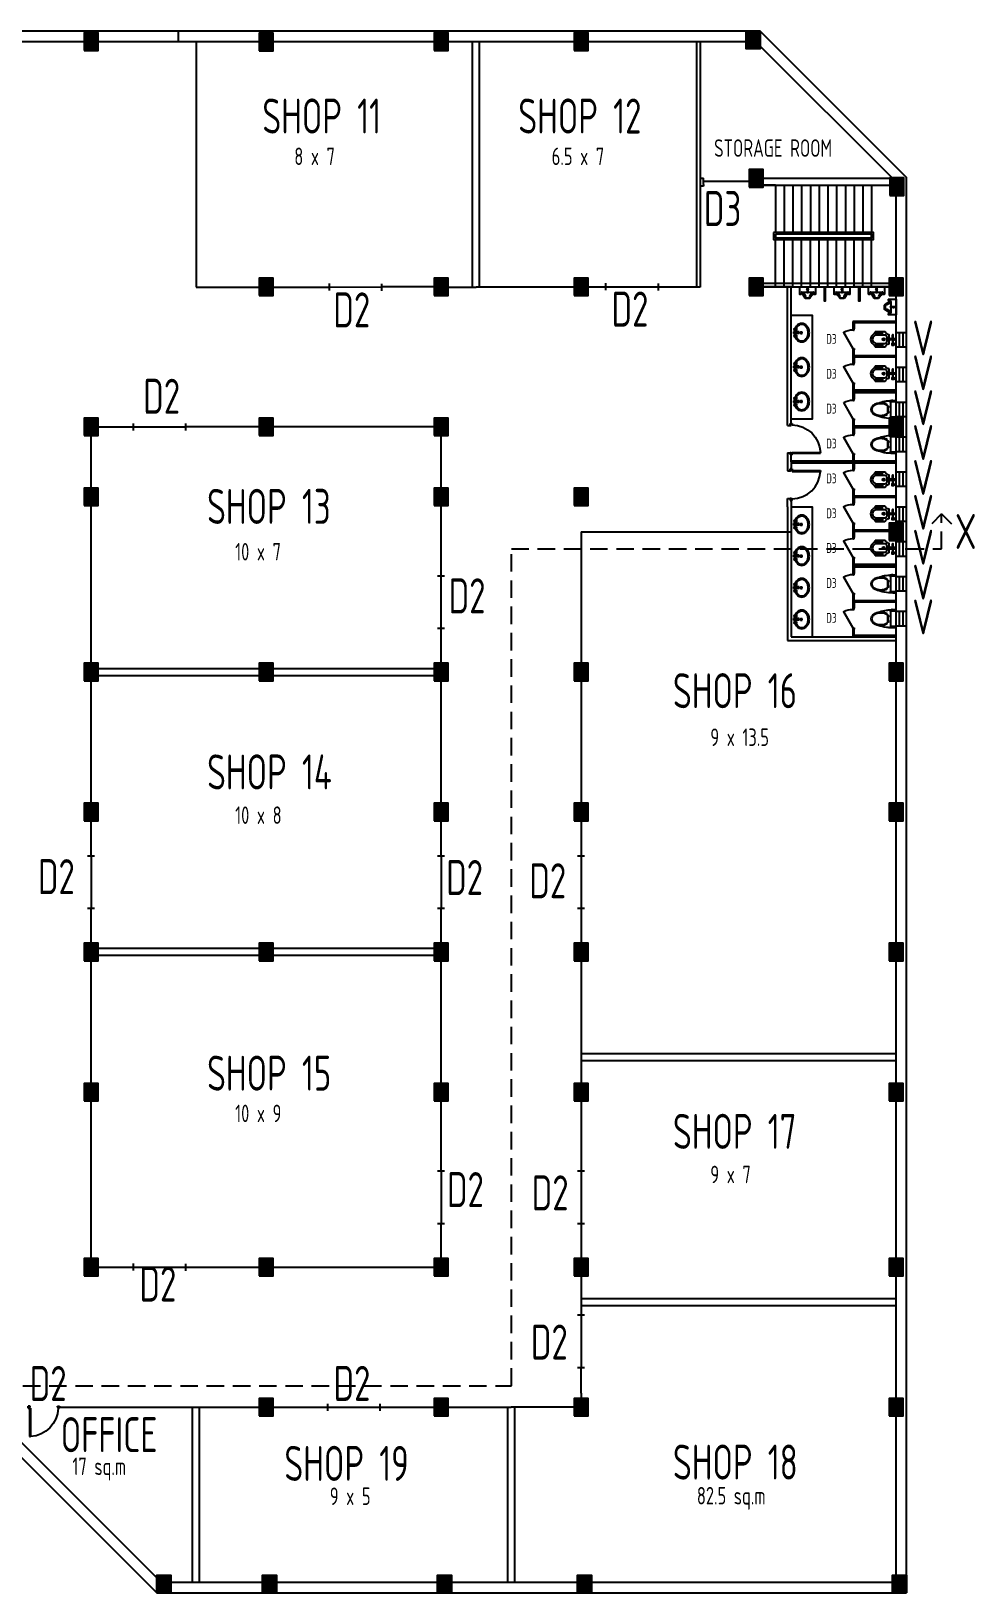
# Model space of a CAD drawing. Header units: millimetres. Extents: x 0 to 371, y 0 to 131.
# Drawn here: x 52.52 to 79.47, y 28.52 to 73.12 of the extents above; entities that cross this region are included whole.
import ezdxf

# ---------------------------------------------------------------- set-up
doc = ezdxf.new("R2010")
doc.units = ezdxf.units.MM
doc.linetypes.add('DASHDOT2', pattern=[0.5, 0.25, -0.125, 0, -0.125])
doc.linetypes.add('DASHED2', pattern=[0.375, 0.25, -0.125])
for name, color, linetype in [('COL_FILL', 8, 'Continuous'), ('COLUMN', 7, 'Continuous'), ('DOORS', 2, 'Continuous'), ('SANITARY', 151, 'Continuous'), ('STAIR', 2, 'Continuous'), ('WALL', 7, 'Continuous'), ('WINDOW', 2, 'Continuous')]:
    doc.layers.add(name, color=color, linetype=linetype)
doc.styles.add('YQ_DIM', font='SUPEROS.SHX', dxfattribs={"width": 0.8, "bigfont": 'HZDX.SHX'})
doc.styles.add('YQ_TEXT', font='SUPEROS.SHX', dxfattribs={"width": 0.8, "bigfont": 'HZDX.SHX'})

# ---------------------------------------------------------------- blocks, each defined once
blk = doc.blocks.new('yq_matong_01')
for p, q in [((0, 201), (0, -201)), ((20, 221), (139, 221)), ((216, 91), (238, 91)), ((216, 61), (238, 61)), ((223, 61), (223, -61)), ((238, 104), (238, -104)), ((252, 138), (252, 114)), ((20, -221), (139, -221)), ((97, -221), (97, -226)), ((97, -226), (132, -226)), ((132, -221), (132, -226)), ((216, -61), (238, -61)), ((216, -91), (238, -91)), ((252, -114), (252, -138))]:
    blk.add_line(p, q)
for centre, radius, start, end in [((55, 202), 54.8, 117.322, 181.8992), ((20, 201), 20, 90, 180), ((64, -1165), 1417, 71.4068, 91.3856), ((139, 201), 20, 2.3063, 90), ((217, 161), 83.2, 95.4963, 139.9324), ((-4840, 0), 5003, 357.6937, 2.3063), ((216, 76), 15, 90, 270), ((357, -47), 193, 123.2779, 128.1384), ((407, -123), 283, 105.2088, 123.2779), ((407, -123), 303, 105.2088, 120.5699), ((439, -242), 427, 74.7912, 105.2088), ((439, -242), 407, 74.7912, 105.2088), ((471, -123), 283, 56.7221, 74.7912), ((471, -123), 303, 56.7221, 74.7912), ((521, -47), 193, 32.2565, 56.7221), ((521, -47), 213, 32.2565, 56.7221), ((596, 0), 104, 360, 32.2565), ((596, 0), 124, 360, 32.2565), ((51, -204), 51.4, 175.687, 245.0918), ((20, -201), 20, 180, 270), ((64, 1165), 1417, 268.6144, 271.2036), ((157, -247), 63.1, 159.6834, 188.4939), ((114, -226), 37, 237.5287, 304.2772), ((72, -247), 63.1, 352.0944, 20.3166), ((64, 1165), 1417, 272.8967, 288.5932), ((139, -201), 20, 270, 357.6937), ((217, -161), 83.2, 220.0676, 264.5037), ((216, -76), 15, 90, 270), ((357, 47), 193, 231.8616, 236.7221), ((407, 123), 283, 236.7221, 254.7912), ((407, 123), 303, 239.4301, 254.7912), ((439, 242), 427, 254.7912, 285.2088), ((439, 242), 407, 254.7912, 285.2088), ((471, 123), 283, 285.2088, 303.2779), ((471, 123), 303, 285.2088, 303.2779), ((521, 47), 193, 303.2779, 327.7435), ((521, 47), 213, 303.2779, 327.7435), ((596, 0), 104, 327.7435, 360), ((596, 0), 124, 327.7435, 360)]:
    blk.add_arc(centre, radius, start, end)
blk = doc.blocks.new('yq_ctool_01')
blk.add_lwpolyline([(516, 177, 0.087396), (30, 251, 0.289473), (0, 201), (0, -201, 0.312446), (30, -251, 0.011298), (94, -251, 0.022445), (94, -257, 0.29977), (135, -256, 0.02582), (135, -250, 0.068596), (516, -177, 0.021224), (551, -169, 0.079005), (638, -130, 0.107159), (701, -66, 0.141682), (720, 0, 0.141682), (701, 66, 0.107159), (638, 130, 0.079005), (551, 169, 0.021224)], format="xyb", close=True)
blk.add_blockref('yq_matong_01', (0, 0))
blk = doc.blocks.new('yq_wcdoor_01')
for p, q in [((-0.435, 0.03), (-0.5, 0.03)), ((-0.45, 0), (-0.435, 0)), ((-0.45, -0.03), (-0.45, 0)), ((-0.435, 0), (-0.435, 0.03)), ((0.435, 0), (0.435, 0.03)), ((0.435, 0.03), (0.5, 0.03)), ((0.435, 0), (0.45, 0)), ((0.45, -0.03), (0.45, 0)), ((-0.45, -0.03), (-0.5, -0.03)), ((-0.435, -0.004), (-0.45, -0.03)), ((0.329, -0.48), (-0.45, -0.03)), ((-0.435, -0.004), (0.344, -0.454)), ((0.329, -0.48), (0.344, -0.454)), ((0.5, -0.03), (0.45, -0.03))]:
    blk.add_line(p, q)
blk.add_lwpolyline([(0.344, -0.454, 0.121959), (0.45, -0.03)], format="xyb")
blk = doc.blocks.new('DR_D01')
for p, q in [((-0.45, 0.93), (-0.42, 0.93)), ((-0.45, 0.03), (-0.45, 0.93)), ((-0.42, 0.03), (-0.42, 0.93)), ((-0.5, 0.03), (-0.42, 0.03)), ((-0.5, 0.03), (-0.5, -0.03)), ((-0.45, 0.03), (-0.45, 0)), ((-0.45, 0), (-0.435, 0)), ((-0.435, 0), (-0.435, -0.03)), ((0.435, 0), (0.435, -0.03)), ((0.45, 0), (0.435, 0)), ((0.45, 0.03), (0.45, 0)), ((0.5, 0.03), (0.45, 0.03)), ((0.5, -0.03), (0.5, 0.03)), ((-0.435, -0.03), (-0.5, -0.03)), ((0.435, -0.03), (0.5, -0.03))]:
    blk.add_line(p, q)
blk.add_arc((-0.46, 0.021), 0.91, 0.5915, 87.4664)
blk = doc.blocks.new('yq_urinal_01')
blk.add_lwpolyline([(325, -67), (247, -119), (202, -154, 0.464791), (204, -185), (210, -185, -0.414214), (220, -195), (220, -215, -0.414214), (210, -225), (0, -225), (0, 225), (210, 225, -0.414214), (220, 215), (220, 195, -0.414214), (210, 185), (204, 185, 0.464791), (202, 154), (247, 119), (325, 67, -0.253068), (330, 59), (330, 0), (330, -59)], format="xyb", close=True)
for points in [[(0, 10), (59, 10)], [(45, 0), (103, 0)], [(74, -22), (74, 22)], [(89, 10), (110, 10)], [(110, -10), (110, 10)], [(110, 4), (117, 4)], [(117, 10), (121, 10)], [(117, 4), (117, 10)], [(121, -10), (121, 10)], [(150, -165), (150, 165)], [(170, 185), (204, 185)], [(0, -10), (59, -10)], [(89, -10), (110, -10)], [(110, -4), (117, -4)], [(117, -4), (117, -10)], [(117, -10), (121, -10)], [(170, -185), (204, -185)]]:
    blk.add_lwpolyline(points)
for points in [[(170, 185, 0.414214), (150, 165, 0.414214)], [(150, -126), (263, -62), (302, -55, 0.357383), (310, -45), (310, 0), (310, 45, 0.357383), (302, 55), (263, 62), (150, 126)], [(150, -25, 0.623567), (150, 25, 0.623567)], [(150, -13, 0.433978), (150, 13, 0.433978)], [(150, -165, 0.414214), (170, -185, 0.414214)]]:
    blk.add_lwpolyline(points, format="xyb")
for radius in [18.3, 7.07]:
    blk.add_circle((74, 0), radius)
blk = doc.blocks.new('yq_sink_01')
for p, q in [((183, 24), (20, 24)), ((20, 24), (20, -24)), ((183, 24), (183, -24)), ((183, -24), (20, -24))]:
    blk.add_line(p, q)
at = {"linetype": 'DASHDOT2'}
for p, q in [((131, 97), (26, 97)), ((69, 24), (69, 158)), ((236, 48), (236, -48)), ((278, 0), (26, 0)), ((131, -97), (26, -97)), ((69, -24), (69, -158))]:
    blk.add_line(p, q, dxfattribs=at)
for centre, radius in [((69, 95), 33.5), ((69, 95), 23.9), ((236, 1), 23.9), ((69, -95), 33.5), ((69, -95), 23.9)]:
    blk.add_circle(centre, radius)
for centre, radius, start, end in [((366, 1), 326, 167.8612, 192.4926), ((312, 19), 269, 140.9541, 156.021), ((366, 1), 296, 168.0916, 192.4003), ((312, 19), 239, 140.9541, 155.6677), ((277, 47), 224, 117.0522, 140.9541), ((277, 47), 195, 117.0522, 140.9541), ((255, 91), 176, 62.9478, 117.0522), ((255, 91), 146, 62.9478, 117.0522), ((233, 47), 195, 39.0459, 62.9478), ((233, 47), 224, 39.0459, 62.9478), ((199, 19), 239, 18.571, 39.0459), ((199, 19), 269, 18.571, 39.0459), ((145, 1), 296, 0, 18.571), ((145, 1), 296, 341.429, 360), ((145, 1), 326, 360, 18.571), ((145, 1), 326, 341.429, 360), ((312, -17), 269, 204.5507, 219.0459), ((312, -17), 239, 204.736, 219.0459), ((277, -45), 224, 219.0459, 242.9478), ((277, -45), 195, 219.0459, 242.9478), ((255, -88), 176, 242.9478, 297.0522), ((255, -88), 146, 242.9478, 297.0522), ((233, -45), 195, 297.0522, 320.9541), ((233, -45), 224, 297.0522, 320.9541), ((199, -17), 239, 320.9541, 341.429), ((199, -17), 269, 320.9541, 341.429)]:
    blk.add_arc(centre, radius, start, end)
blk = doc.blocks.new('squat-02')
at = {"linetype": 'Continuous'}
for p, q in [((45, 16), (41, 13)), ((41, 13), (41, -11)), ((48, 16), (45, 16)), ((48, -15), (48, 16)), ((74, 11), (48, 11)), ((185, 11), (111, 11)), ((45, -15), (41, -11)), ((48, -15), (45, -15)), ((74, -10), (48, -10)), ((86, -24), (81, -115)), ((100, -24), (105, -115)), ((185, -10), (111, -10))]:
    blk.add_line(p, q, dxfattribs=at)
for p, q in [((48, 11), (43, 11)), ((65, 119), (65, 165)), ((119, 119), (119, 165)), ((352, -44), (352, 45)), ((48, -10), (43, -10)), ((394, -1), (310, -1))]:
    blk.add_line(p, q)
for points in [[(60, 135), (60, 149), (0, 149), (0, 135)], [(100, 25), (100, 119), (84, 119), (84, 25)], [(202, -39), (202, 40), (185, 40), (185, -39)]]:
    blk.add_lwpolyline(points, close=True, dxfattribs=at)
for points in [[(124, 124), (124, 160, 0.414214), (119, 165), (65, 165, 0.414214), (60, 160), (60, 124, 0.414214), (65, 119), (119, 119, 0.414214)], [(595, -212, -0.060317), (658, -138, 0.237937), (728, 1, 0.237937), (657, 140, -0.060317), (595, 214, 0.252396), (591, 216), (321, 216, 0.25049), (317, 214, -0.174085), (206, 131, 0.330997), (202, 126), (202, -125, 0.330997), (206, -130, -0.174085), (317, -212, 0.309789), (322, -214), (591, -214)], [(552, 119), (323, 119, 0.414239), (258, 54), (258, -52, 0.414256), (323, -117), (558, -117, 0.999885)]]:
    blk.add_lwpolyline(points, format="xyb", close=True, dxfattribs=at)
for points in [[(106, 18), (106, 25), (80, 25), (80, 18)], [(106, -16), (106, -24), (80, -24), (80, -17)]]:
    blk.add_lwpolyline(points, dxfattribs=at)
for points in [[(398, 203), (398, 132, -0.414214), (393, 127), (393, 127, -0.414214), (388, 132), (388, 203, -0.414214), (393, 208), (393, 208, -0.414214)], [(388, 203, -0.414214), (393, 208), (393, 208, -0.414214), (398, 203), (398, 132, -0.414214), (393, 127), (393, 127, -0.414214), (388, 132)], [(418, 203), (418, 132, -0.414214), (413, 127), (413, 127, -0.414214), (408, 132), (408, 203, -0.414214), (413, 208), (413, 208, -0.414214)], [(438, 203), (438, 132, -0.414214), (433, 127), (433, 127, -0.414214), (428, 132), (428, 203, -0.414214), (433, 208), (433, 208, -0.414214)], [(458, 203), (458, 132, -0.414214), (453, 127), (453, 127, -0.414214), (448, 132), (448, 203, -0.414214), (453, 208), (453, 208, -0.414214)], [(478, 203), (478, 132, -0.414214), (473, 127), (473, 127, -0.414214), (468, 132), (468, 203, -0.414214), (473, 208), (473, 208, -0.414214)], [(498, 203), (498, 132, -0.414214), (493, 127), (493, 127, -0.414214), (488, 132), (488, 203, -0.414214), (493, 208), (493, 208, -0.414214)], [(518, 203), (518, 132, -0.414214), (513, 127), (513, 127, -0.414214), (508, 132), (508, 203, -0.414214), (513, 208), (513, 208, -0.414214)], [(538, 203), (538, 132, -0.414214), (533, 127), (533, 127, -0.414214), (528, 132), (528, 203, -0.414214), (533, 208), (533, 208, -0.414214)], [(558, 203), (558, 132, -0.414214), (553, 127), (553, 127, -0.414214), (548, 132), (548, 203, -0.414214), (553, 208), (553, 208, -0.414214)], [(578, 203), (578, 132, -0.414214), (573, 127), (573, 127, -0.414214), (568, 132), (568, 203, -0.414214), (573, 208), (573, 208, -0.414214)], [(398, -201), (398, -130, 0.414214), (393, -125), (393, -125, 0.414214), (388, -130), (388, -201, 0.414214), (393, -206), (393, -206, 0.414214)], [(418, -201), (418, -130, 0.414214), (413, -125), (413, -125, 0.414214), (408, -130), (408, -201, 0.414214), (413, -206), (413, -206, 0.414214)], [(438, -201), (438, -130, 0.414214), (433, -125), (433, -125, 0.414214), (428, -130), (428, -201, 0.414214), (433, -206), (433, -206, 0.414214)], [(458, -201), (458, -130, 0.414214), (453, -125), (453, -125, 0.414214), (448, -130), (448, -201, 0.414214), (453, -206), (453, -206, 0.414214)], [(478, -201), (478, -130, 0.414214), (473, -125), (473, -125, 0.414214), (468, -130), (468, -201, 0.414214), (473, -206), (473, -206, 0.414214)], [(498, -201), (498, -130, 0.414214), (493, -125), (493, -125, 0.414214), (488, -130), (488, -201, 0.414214), (493, -206), (493, -206, 0.414214)], [(518, -201), (518, -130, 0.414214), (513, -125), (513, -125, 0.414214), (508, -130), (508, -201, 0.414214), (513, -206), (513, -206, 0.414214)], [(538, -201), (538, -130, 0.414214), (533, -125), (533, -125, 0.414214), (528, -130), (528, -201, 0.414214), (533, -206), (533, -206, 0.414214)], [(558, -201), (558, -130, 0.414214), (553, -125), (553, -125, 0.414214), (548, -130), (548, -201, 0.414214), (553, -206), (553, -206, 0.414214)], [(578, -201), (578, -130, 0.414214), (573, -125), (573, -125, 0.414214), (568, -130), (568, -201, 0.414214), (573, -206), (573, -206, 0.414214)]]:
    blk.add_lwpolyline(points, format="xyb", close=True)
blk.add_circle((93, 1), 21.5, dxfattribs=at)
blk.add_circle((352, -1), 33.1)
for centre, start, end in [((62, 1), 151.0478, 209.0178), ((62, 21), 200.6201, 209.0178), ((62, -20), 151.0478, 159.4455)]:
    blk.add_arc(centre, 21.1, start, end)
blk.add_arc((93, -114), 12.3, 183.5246, 356.541, dxfattribs=at)
blk = doc.blocks.new('yq_matong_06')
blk.add_lwpolyline([(202, 39), (185, 39), (185, 10), (111, 10, 0.101622), (106, 17), (106, 24), (100, 24), (100, 119), (119, 119, 0.414214), (124, 124), (124, 159, 0.414214), (119, 164), (65, 164, 0.414214), (60, 159), (60, 148), (0, 148), (0, 135), (60, 135), (60, 124, 0.414214), (65, 119), (84, 119), (84, 24), (80, 24), (80, 17, 0.110094), (74, 10), (48, 10), (48, 15), (45, 15), (41, 12), (41, -12), (45, -15), (48, -15), (48, -10), (74, -10, 0.110094), (80, -17), (80, -24), (86, -24), (81, -115, 0.940841), (105, -115), (100, -24), (106, -24), (106, -17, 0.101622), (111, -10), (185, -10), (185, -39), (202, -39), (202, -126, 0.330997), (206, -130, -0.174085), (317, -213, 0.309789), (322, -215), (591, -215, 0.252404), (595, -212, -0.060317), (658, -139, 0.237937), (728, 0, 0.237937), (657, 140, -0.060317), (595, 213, 0.252396), (591, 215), (321, 215, 0.25049), (317, 213, -0.174085), (206, 131, 0.330997), (202, 126)], format="xyb", close=True)
blk.add_blockref('squat-02', (0, -1))
blk = doc.blocks.new('yq_ctool_06')
blk.add_lwpolyline([(202, 39), (185, 39), (185, 10), (111, 10, 0.101622), (106, 17), (106, 24), (100, 24), (100, 119), (119, 119, 0.414214), (124, 124), (124, 159, 0.414214), (119, 164), (65, 164, 0.414214), (60, 159), (60, 148), (0, 148), (0, 135), (60, 135), (60, 124, 0.414214), (65, 119), (84, 119), (84, 24), (80, 24), (80, 17, 0.110094), (74, 10), (48, 10), (48, 15), (45, 15), (41, 12), (41, -12), (45, -15), (48, -15), (48, -10), (74, -10, 0.110094), (80, -17), (80, -24), (86, -24), (81, -115, 0.940841), (105, -115), (100, -24), (106, -24), (106, -17, 0.101622), (111, -10), (185, -10), (185, -39), (202, -39), (202, -126, 0.330997), (206, -130, -0.174085), (317, -213, 0.309789), (322, -215), (591, -215, 0.252404), (595, -212, -0.060317), (658, -139, 0.237937), (728, 0, 0.237937), (657, 140, -0.060317), (595, 213, 0.252396), (591, 215), (321, 215, 0.25049), (317, 213, -0.174085), (206, 131, 0.330997), (202, 126)], format="xyb", close=True)
blk.add_blockref('yq_matong_06', (0, 0))

msp = doc.modelspace()

# ---------------------------------------------------------------- hatches: boundary and pattern name
at = {"layer": 'COL_FILL'}
h = msp.add_hatch(color=256, dxfattribs=at)
h.dxf.hatch_style = 1
h.paths.add_polyline_path([(54.0273, 72.5702), (54.4273, 72.5702), (54.4273, 73.0702), (54.0273, 73.0702)])
h = msp.add_hatch(color=256, dxfattribs=at)
h.dxf.hatch_style = 1
h.paths.add_polyline_path([(59.0273, 72.5603), (59.4273, 72.5603), (59.4273, 73.0603), (59.0273, 73.0603)])
h = msp.add_hatch(color=256, dxfattribs=at)
h.dxf.hatch_style = 1
h.paths.add_polyline_path([(64.0273, 72.5702), (64.4273, 72.5702), (64.4273, 73.0702), (64.0273, 73.0702)])
h = msp.add_hatch(color=256, dxfattribs=at)
h.dxf.hatch_style = 1
h.paths.add_polyline_path([(68.0273, 72.5702), (68.4273, 72.5702), (68.4273, 73.0702), (68.0273, 73.0702)])
h = msp.add_hatch(color=256, dxfattribs=at)
h.dxf.hatch_style = 1
h.paths.add_polyline_path([(72.9415, 73.1202), (73.3415, 73.1202), (73.3415, 72.6202), (72.9415, 72.6202)])
h = msp.add_hatch(color=256, dxfattribs=at)
h.dxf.hatch_style = 1
h.paths.add_polyline_path([(73.0273, 68.6702), (73.4273, 68.6702), (73.4273, 69.1702), (73.0273, 69.1702)])
h = msp.add_hatch(color=256, dxfattribs=at)
h.dxf.hatch_style = 1
h.paths.add_polyline_path([(77.0456, 68.4289), (77.4456, 68.4289), (77.4456, 68.9289), (77.0456, 68.9289)])
h = msp.add_hatch(color=256, dxfattribs=at)
h.dxf.hatch_style = 1
h.paths.add_polyline_path([(59.0273, 65.5702), (59.4273, 65.5702), (59.4273, 66.0702), (59.0273, 66.0702)])
h = msp.add_hatch(color=256, dxfattribs=at)
h.dxf.hatch_style = 1
h.paths.add_polyline_path([(64.0273, 65.5702), (64.4273, 65.5702), (64.4273, 66.0702), (64.0273, 66.0702)])
h = msp.add_hatch(color=256, dxfattribs=at)
h.dxf.hatch_style = 1
h.paths.add_polyline_path([(68.0273, 65.5702), (68.4273, 65.5702), (68.4273, 66.0702), (68.0273, 66.0702)])
h = msp.add_hatch(color=256, dxfattribs=at)
h.dxf.hatch_style = 1
h.paths.add_polyline_path([(73.0273, 65.5702), (73.4273, 65.5702), (73.4273, 66.0702), (73.0273, 66.0702)])
h = msp.add_hatch(color=256, dxfattribs=at)
h.dxf.hatch_style = 1
h.paths.add_polyline_path([(77.0273, 65.5702), (77.4273, 65.5702), (77.4273, 66.0702), (77.0273, 66.0702)])
h = msp.add_hatch(color=256, dxfattribs=at)
h.dxf.hatch_style = 1
h.paths.add_polyline_path([(54.0273, 61.5702), (54.4273, 61.5702), (54.4273, 62.0702), (54.0273, 62.0702)])
h = msp.add_hatch(color=256, dxfattribs=at)
h.dxf.hatch_style = 1
h.paths.add_polyline_path([(59.0273, 61.5702), (59.4273, 61.5702), (59.4273, 62.0702), (59.0273, 62.0702)])
h = msp.add_hatch(color=256, dxfattribs=at)
h.dxf.hatch_style = 1
h.paths.add_polyline_path([(64.0273, 61.5702), (64.4273, 61.5702), (64.4273, 62.0702), (64.0273, 62.0702)])
h = msp.add_hatch(color=256, dxfattribs=at)
h.dxf.hatch_style = 1
h.paths.add_polyline_path([(77.0273, 61.5702), (77.4273, 61.5702), (77.4273, 62.0702), (77.0273, 62.0702)])
h = msp.add_hatch(color=256, dxfattribs=at)
h.dxf.hatch_style = 1
h.paths.add_polyline_path([(54.0273, 59.5702), (54.4273, 59.5702), (54.4273, 60.0702), (54.0273, 60.0702)])
h = msp.add_hatch(color=256, dxfattribs=at)
h.dxf.hatch_style = 1
h.paths.add_polyline_path([(64.0273, 59.5702), (64.4273, 59.5702), (64.4273, 60.0702), (64.0273, 60.0702)])
h = msp.add_hatch(color=256, dxfattribs=at)
h.dxf.hatch_style = 1
h.paths.add_polyline_path([(68.0273, 59.5702), (68.4273, 59.5702), (68.4273, 60.0702), (68.0273, 60.0702)])
h = msp.add_hatch(color=256, dxfattribs=at)
h.dxf.hatch_style = 1
h.paths.add_polyline_path([(77.0273, 58.5702), (77.4273, 58.5702), (77.4273, 59.0702), (77.0273, 59.0702)])
h = msp.add_hatch(color=256, dxfattribs=at)
h.dxf.hatch_style = 1
h.paths.add_polyline_path([(54.0273, 54.5702), (54.4273, 54.5702), (54.4273, 55.0702), (54.0273, 55.0702)])
h = msp.add_hatch(color=256, dxfattribs=at)
h.dxf.hatch_style = 1
h.paths.add_polyline_path([(59.0273, 54.5702), (59.4273, 54.5702), (59.4273, 55.0702), (59.0273, 55.0702)])
h = msp.add_hatch(color=256, dxfattribs=at)
h.dxf.hatch_style = 1
h.paths.add_polyline_path([(64.0273, 54.5702), (64.4273, 54.5702), (64.4273, 55.0702), (64.0273, 55.0702)])
h = msp.add_hatch(color=256, dxfattribs=at)
h.dxf.hatch_style = 1
h.paths.add_polyline_path([(68.0273, 54.5702), (68.4273, 54.5702), (68.4273, 55.0702), (68.0273, 55.0702)])
h = msp.add_hatch(color=256, dxfattribs=at)
h.dxf.hatch_style = 1
h.paths.add_polyline_path([(77.0273, 54.5702), (77.4273, 54.5702), (77.4273, 55.0702), (77.0273, 55.0702)])
h = msp.add_hatch(color=256, dxfattribs=at)
h.dxf.hatch_style = 1
h.paths.add_polyline_path([(54.0273, 50.5702), (54.4273, 50.5702), (54.4273, 51.0702), (54.0273, 51.0702)])
h = msp.add_hatch(color=256, dxfattribs=at)
h.dxf.hatch_style = 1
h.paths.add_polyline_path([(64.0273, 50.5702), (64.4273, 50.5702), (64.4273, 51.0702), (64.0273, 51.0702)])
h = msp.add_hatch(color=256, dxfattribs=at)
h.dxf.hatch_style = 1
h.paths.add_polyline_path([(68.0273, 50.5702), (68.4273, 50.5702), (68.4273, 51.0702), (68.0273, 51.0702)])
h = msp.add_hatch(color=256, dxfattribs=at)
h.dxf.hatch_style = 1
h.paths.add_polyline_path([(77.0273, 50.5702), (77.4273, 50.5702), (77.4273, 51.0702), (77.0273, 51.0702)])
h = msp.add_hatch(color=256, dxfattribs=at)
h.dxf.hatch_style = 1
h.paths.add_polyline_path([(54.0273, 46.5702), (54.4273, 46.5702), (54.4273, 47.0702), (54.0273, 47.0702)])
h = msp.add_hatch(color=256, dxfattribs=at)
h.dxf.hatch_style = 1
h.paths.add_polyline_path([(59.0273, 46.5702), (59.4273, 46.5702), (59.4273, 47.0702), (59.0273, 47.0702)])
h = msp.add_hatch(color=256, dxfattribs=at)
h.dxf.hatch_style = 1
h.paths.add_polyline_path([(64.0273, 46.5702), (64.4273, 46.5702), (64.4273, 47.0702), (64.0273, 47.0702)])
h = msp.add_hatch(color=256, dxfattribs=at)
h.dxf.hatch_style = 1
h.paths.add_polyline_path([(68.0273, 46.5702), (68.4273, 46.5702), (68.4273, 47.0702), (68.0273, 47.0702)])
h = msp.add_hatch(color=256, dxfattribs=at)
h.dxf.hatch_style = 1
h.paths.add_polyline_path([(77.0273, 46.5702), (77.4273, 46.5702), (77.4273, 47.0702), (77.0273, 47.0702)])
h = msp.add_hatch(color=256, dxfattribs=at)
h.dxf.hatch_style = 1
h.paths.add_polyline_path([(54.0273, 42.5702), (54.4273, 42.5702), (54.4273, 43.0702), (54.0273, 43.0702)])
h = msp.add_hatch(color=256, dxfattribs=at)
h.dxf.hatch_style = 1
h.paths.add_polyline_path([(64.0273, 42.5702), (64.4273, 42.5702), (64.4273, 43.0702), (64.0273, 43.0702)])
h = msp.add_hatch(color=256, dxfattribs=at)
h.dxf.hatch_style = 1
h.paths.add_polyline_path([(68.0273, 42.5702), (68.4273, 42.5702), (68.4273, 43.0702), (68.0273, 43.0702)])
h = msp.add_hatch(color=256, dxfattribs=at)
h.dxf.hatch_style = 1
h.paths.add_polyline_path([(77.0273, 42.5702), (77.4273, 42.5702), (77.4273, 43.0702), (77.0273, 43.0702)])
h = msp.add_hatch(color=256, dxfattribs=at)
h.dxf.hatch_style = 1
h.paths.add_polyline_path([(54.0273, 37.5702), (54.4273, 37.5702), (54.4273, 38.0702), (54.0273, 38.0702)])
h = msp.add_hatch(color=256, dxfattribs=at)
h.dxf.hatch_style = 1
h.paths.add_polyline_path([(59.0273, 37.5702), (59.4273, 37.5702), (59.4273, 38.0702), (59.0273, 38.0702)])
h = msp.add_hatch(color=256, dxfattribs=at)
h.dxf.hatch_style = 1
h.paths.add_polyline_path([(64.0273, 37.5702), (64.4273, 37.5702), (64.4273, 38.0702), (64.0273, 38.0702)])
h = msp.add_hatch(color=256, dxfattribs=at)
h.dxf.hatch_style = 1
h.paths.add_polyline_path([(68.0273, 37.5702), (68.4273, 37.5702), (68.4273, 38.0702), (68.0273, 38.0702)])
h = msp.add_hatch(color=256, dxfattribs=at)
h.dxf.hatch_style = 1
h.paths.add_polyline_path([(77.0273, 37.5702), (77.4273, 37.5702), (77.4273, 38.0702), (77.0273, 38.0702)])
h = msp.add_hatch(color=256, dxfattribs=at)
h.dxf.hatch_style = 1
h.paths.add_polyline_path([(59.0273, 33.5702), (59.4273, 33.5702), (59.4273, 34.0702), (59.0273, 34.0702)])
h = msp.add_hatch(color=256, dxfattribs=at)
h.dxf.hatch_style = 1
h.paths.add_polyline_path([(64.0273, 33.5702), (64.4273, 33.5702), (64.4273, 34.0702), (64.0273, 34.0702)])
h = msp.add_hatch(color=256, dxfattribs=at)
h.dxf.hatch_style = 1
h.paths.add_polyline_path([(68.0273, 33.5702), (68.4273, 33.5702), (68.4273, 34.0702), (68.0273, 34.0702)])
h = msp.add_hatch(color=256, dxfattribs=at)
h.dxf.hatch_style = 1
h.paths.add_polyline_path([(77.0273, 33.5702), (77.4273, 33.5702), (77.4273, 34.0702), (77.0273, 34.0702)])
h = msp.add_hatch(color=256, dxfattribs=at)
h.dxf.hatch_style = 1
h.paths.add_polyline_path([(56.5031, 28.5202), (56.1031, 28.5202), (56.1031, 29.0202), (56.5031, 29.0202)])
h = msp.add_hatch(color=256, dxfattribs=at)
h.dxf.hatch_style = 1
h.paths.add_polyline_path([(59.5273, 28.5202), (59.1273, 28.5202), (59.1273, 29.0202), (59.5273, 29.0202)])
h = msp.add_hatch(color=256, dxfattribs=at)
h.dxf.hatch_style = 1
h.paths.add_polyline_path([(64.5273, 28.5202), (64.1273, 28.5202), (64.1273, 29.0202), (64.5273, 29.0202)])
h = msp.add_hatch(color=256, dxfattribs=at)
h.dxf.hatch_style = 1
h.paths.add_polyline_path([(68.5273, 28.5202), (68.1273, 28.5202), (68.1273, 29.0202), (68.5273, 29.0202)])
h = msp.add_hatch(color=256, dxfattribs=at)
h.dxf.hatch_style = 1
h.paths.add_polyline_path([(77.5273, 28.5202), (77.1273, 28.5202), (77.1273, 29.0202), (77.5273, 29.0202)])

# ---------------------------------------------------------------- linework, layer by layer
for p, q in [((73.3415, 73.1202), (16.1031, 73.1202)), ((73.2273, 72.8202), (16.2273, 72.8202)), ((56.7273, 72.8103), (56.7273, 73.1202)), ((57.2273, 72.8103), (57.2273, 65.8103)), ((71.5273, 72.8103), (71.5273, 65.8103)), ((71.6273, 72.8103), (71.6273, 65.8103)), ((73.2273, 72.8103), (73.2273, 72.8202)), ((73.2273, 72.8103), (77.2273, 68.8202)), ((73.3415, 73.1202), (77.5273, 68.9447)), ((71.6273, 68.9202), (71.7273, 68.9202)), ((71.7273, 68.6942), (71.6273, 68.6942)), ((71.7273, 68.7462), (71.7273, 68.9202)), ((71.7273, 68.7462), (71.7273, 68.6942)), ((73.7773, 68.7202), (73.4273, 68.7202)), ((73.4273, 68.7202), (77.0456, 68.7202)), ((77.2273, 28.8202), (77.2273, 68.8202)), ((77.5273, 28.5202), (77.5273, 68.9447)), ((57.2273, 65.8103), (61.0273, 65.8103)), ((61.0273, 65.9103), (61.0273, 65.7103)), ((62.5273, 65.9093), (62.5273, 65.7093)), ((64.0273, 65.8202), (62.5273, 65.8202)), ((64.0273, 65.8103), (65.2273, 65.8103)), ((68.4273, 65.8103), (65.2273, 65.8103)), ((68.4273, 65.8202), (68.9273, 65.8202)), ((68.9273, 65.9202), (68.9273, 65.7202)), ((70.4273, 65.9191), (70.4273, 65.7191)), ((70.4273, 65.8202), (70.4273, 65.8103)), ((71.6273, 65.8103), (70.4273, 65.8103)), ((73.4273, 65.9202), (77.2273, 65.9202)), ((73.4273, 65.8202), (77.2273, 65.8202)), ((74.2273, 65.8202), (73.4273, 65.8202)), ((74.1273, 61.8617), (74.1273, 65.8202)), ((74.2273, 61.8617), (74.2273, 65.8202)), ((74.2273, 61.8617), (74.2273, 65.8202)), ((77.5273, 64.5104), (77.2273, 64.5104)), ((77.5273, 64.0979), (77.2273, 64.0979)), ((77.5273, 63.5144), (77.2273, 63.5144)), ((74.2273, 63.3202), (74.2273, 63.3202)), ((74.2273, 63.3202), (74.2273, 63.3202)), ((74.2273, 63.3202), (74.2273, 63.3202)), ((74.2273, 63.3202), (74.2273, 63.3202)), ((77.5273, 63.1019), (77.2273, 63.1019)), ((77.5273, 62.5184), (77.2273, 62.5184)), ((77.5273, 62.1059), (77.2273, 62.1059)), ((54.4273, 61.8202), (54.2273, 61.8202)), ((54.2273, 49.5702), (54.2273, 61.8202)), ((54.4273, 61.8202), (55.4273, 61.8202)), ((55.4273, 61.9202), (55.4273, 61.7202)), ((56.9273, 61.9191), (56.9273, 61.7191)), ((64.2273, 61.8202), (56.9273, 61.8202)), ((64.2273, 57.5702), (64.2273, 61.8202)), ((74.1273, 61.8617), (74.2273, 61.8617)), ((77.5273, 61.5224), (77.2273, 61.5224)), ((77.5273, 61.1099), (77.2273, 61.1099)), ((74.1273, 61.0787), (74.1273, 60.5617)), ((74.1273, 61.0787), (74.2273, 61.0787)), ((74.2273, 60.8202), (74.2273, 61.0787)), ((74.2273, 60.8202), (74.2273, 61.0787)), ((77.2273, 60.8414), (74.2273, 60.8414)), ((74.2273, 60.8202), (74.2273, 60.5617)), ((74.2273, 60.8202), (74.2273, 60.5617)), ((77.2273, 60.7802), (74.2273, 60.7802)), ((74.1273, 60.5617), (74.2138, 60.5617)), ((77.5273, 60.5264), (77.2273, 60.5264)), ((74.1273, 59.5328), (74.1273, 59.7787)), ((74.1273, 59.7787), (74.2273, 59.7787)), ((74.2273, 59.7787), (74.2273, 58.8202)), ((74.2273, 59.7787), (74.2273, 58.8202)), ((77.5273, 60.1139), (77.2273, 60.1139)), ((74.1273, 59.5328), (74.1273, 55.7202)), ((74.2273, 59.5328), (74.2273, 55.8202)), ((77.5273, 59.5304), (77.2273, 59.5304)), ((78.5273, 59.333), (78.2445, 59.0502)), ((78.5273, 59.333), (78.8102, 59.0502)), ((77.5273, 59.1179), (77.2273, 59.1179)), ((68.2273, 58.8202), (74.2273, 58.8202)), ((68.2273, 58.8202), (68.2273, 49.5702)), ((74.2273, 58.8202), (74.2273, 55.8202)), ((74.2273, 58.8202), (74.2273, 55.8202)), ((77.5273, 58.5344), (77.2273, 58.5344)), ((77.5273, 58.1219), (77.2273, 58.1219)), ((64.1273, 57.5702), (64.3273, 57.5702)), ((77.5273, 57.5384), (77.2273, 57.5384)), ((77.5273, 57.1259), (77.2273, 57.1259)), ((77.5273, 56.5424), (77.2273, 56.5424)), ((64.1273, 56.0702), (64.3273, 56.0702)), ((64.2273, 55.0702), (64.2273, 56.0702)), ((74.2273, 55.8202), (77.2273, 55.8202)), ((74.2273, 55.8202), (77.2273, 55.8202)), ((77.5273, 56.1299), (77.2273, 56.1299)), ((74.1273, 55.7202), (77.2273, 55.7202)), ((64.2273, 49.5702), (64.2273, 55.0702)), ((54.1273, 49.5702), (54.3273, 49.5702)), ((64.1273, 49.5702), (64.3273, 49.5702)), ((68.1273, 49.5702), (68.3273, 49.5702)), ((54.1273, 48.0702), (54.3273, 48.0702)), ((54.2273, 47.0702), (54.2273, 48.0702)), ((64.1273, 48.0702), (64.3273, 48.0702)), ((64.2273, 47.0702), (64.2273, 48.0702)), ((68.1273, 48.0702), (68.3273, 48.0702)), ((68.2273, 48.0702), (68.2273, 45.3202)), ((54.2273, 37.8202), (54.2273, 47.0702)), ((64.2273, 40.5702), (64.2273, 47.0702)), ((64.2273, 40.5702), (64.2273, 46.8202)), ((68.2273, 45.3202), (68.2273, 40.5702)), ((64.1273, 40.5702), (64.3273, 40.5702)), ((68.1273, 40.5702), (68.3273, 40.5702)), ((64.1273, 39.0702), (64.3273, 39.0702)), ((64.2273, 38.0702), (64.2273, 39.0702)), ((68.1273, 39.0702), (68.3273, 39.0702)), ((68.2273, 39.0702), (68.2273, 36.7202)), ((55.4273, 37.9202), (55.4273, 37.7202)), ((56.9273, 37.9191), (56.9273, 37.7191)), ((64.2273, 37.8202), (64.2273, 38.0702)), ((64.2273, 37.8202), (64.2273, 38.0702)), ((54.2273, 37.8202), (54.4273, 37.8202)), ((54.4273, 37.8202), (55.4273, 37.8202)), ((56.9273, 37.8202), (64.2273, 37.8202)), ((68.2273, 36.7202), (68.2273, 36.4568)), ((68.1273, 36.4568), (68.3273, 36.4568)), ((68.1273, 34.9568), (68.3273, 34.9568)), ((68.2273, 34.2202), (68.2273, 34.9568)), ((60.9773, 33.9202), (60.9773, 33.7202)), ((62.4773, 33.9191), (62.4773, 33.7191)), ((68.2273, 34.2202), (68.2273, 33.8202)), ((53.2688, 33.8202), (53.2823, 33.8202)), ((53.3273, 33.8202), (57.2273, 33.8202)), ((57.2273, 33.8202), (60.9773, 33.8202)), ((62.4773, 33.8202), (64.0273, 33.8202)), ((64.0273, 33.8202), (66.2273, 33.8202)), ((68.2273, 33.8202), (66.2273, 33.8202)), ((52.2273, 32.8202), (56.2273, 28.8202)), ((52.1031, 32.5202), (56.1031, 28.5202)), ((56.2273, 28.8202), (77.2273, 28.8202)), ((56.2273, 28.8202), (57.2273, 28.8202)), ((56.1031, 28.5202), (77.5273, 28.5202))]:
    msp.add_line(p, q)
at = {"color": 2}
for p, q in [((71.7273, 68.8332), (73.0273, 68.8332)), ((55.4273, 37.8202), (56.9273, 37.8202))]:
    msp.add_line(p, q, dxfattribs=at)
at = {"linetype": 'DASHED2', "ltscale": 2}
for p, q in [((78.5273, 58.333), (78.5273, 59.333)), ((66.2358, 34.4353), (66.2358, 58.333)), ((66.2358, 58.333), (77.5273, 58.333)), ((77.5273, 58.333), (78.5273, 58.333)), ((50.0273, 34.4353), (66.2358, 34.4353))]:
    msp.add_line(p, q, dxfattribs=at)
at = {"layer": 'COLUMN'}
for points in [[(54.0273, 72.5702), (54.4273, 72.5702), (54.4273, 73.0702), (54.0273, 73.0702)], [(59.0273, 72.5603), (59.4273, 72.5603), (59.4273, 73.0603), (59.0273, 73.0603)], [(64.0273, 72.5702), (64.4273, 72.5702), (64.4273, 73.0702), (64.0273, 73.0702)], [(68.0273, 72.5702), (68.4273, 72.5702), (68.4273, 73.0702), (68.0273, 73.0702)], [(72.9415, 73.1202), (73.3415, 73.1202), (73.3415, 72.6202), (72.9415, 72.6202)], [(73.0273, 68.6702), (73.4273, 68.6702), (73.4273, 69.1702), (73.0273, 69.1702)], [(77.0456, 68.4289), (77.4456, 68.4289), (77.4456, 68.9289), (77.0456, 68.9289)], [(59.0273, 65.5702), (59.4273, 65.5702), (59.4273, 66.0702), (59.0273, 66.0702)], [(64.0273, 65.5702), (64.4273, 65.5702), (64.4273, 66.0702), (64.0273, 66.0702)], [(68.0273, 65.5702), (68.4273, 65.5702), (68.4273, 66.0702), (68.0273, 66.0702)], [(73.0273, 65.5702), (73.4273, 65.5702), (73.4273, 66.0702), (73.0273, 66.0702)], [(77.0273, 65.5702), (77.4273, 65.5702), (77.4273, 66.0702), (77.0273, 66.0702)], [(54.0273, 61.5702), (54.4273, 61.5702), (54.4273, 62.0702), (54.0273, 62.0702)], [(59.0273, 61.5702), (59.4273, 61.5702), (59.4273, 62.0702), (59.0273, 62.0702)], [(64.0273, 61.5702), (64.4273, 61.5702), (64.4273, 62.0702), (64.0273, 62.0702)], [(77.0273, 61.5702), (77.4273, 61.5702), (77.4273, 62.0702), (77.0273, 62.0702)], [(54.0273, 59.5702), (54.4273, 59.5702), (54.4273, 60.0702), (54.0273, 60.0702)], [(64.0273, 59.5702), (64.4273, 59.5702), (64.4273, 60.0702), (64.0273, 60.0702)], [(68.0273, 59.5702), (68.4273, 59.5702), (68.4273, 60.0702), (68.0273, 60.0702)], [(77.0273, 58.5702), (77.4273, 58.5702), (77.4273, 59.0702), (77.0273, 59.0702)], [(54.0273, 54.5702), (54.4273, 54.5702), (54.4273, 55.0702), (54.0273, 55.0702)], [(59.0273, 54.5702), (59.4273, 54.5702), (59.4273, 55.0702), (59.0273, 55.0702)], [(64.0273, 54.5702), (64.4273, 54.5702), (64.4273, 55.0702), (64.0273, 55.0702)], [(68.0273, 54.5702), (68.4273, 54.5702), (68.4273, 55.0702), (68.0273, 55.0702)], [(77.0273, 54.5702), (77.4273, 54.5702), (77.4273, 55.0702), (77.0273, 55.0702)], [(54.0273, 50.5702), (54.4273, 50.5702), (54.4273, 51.0702), (54.0273, 51.0702)], [(64.0273, 50.5702), (64.4273, 50.5702), (64.4273, 51.0702), (64.0273, 51.0702)], [(68.0273, 50.5702), (68.4273, 50.5702), (68.4273, 51.0702), (68.0273, 51.0702)], [(77.0273, 50.5702), (77.4273, 50.5702), (77.4273, 51.0702), (77.0273, 51.0702)], [(54.0273, 46.5702), (54.4273, 46.5702), (54.4273, 47.0702), (54.0273, 47.0702)], [(59.0273, 46.5702), (59.4273, 46.5702), (59.4273, 47.0702), (59.0273, 47.0702)], [(64.0273, 46.5702), (64.4273, 46.5702), (64.4273, 47.0702), (64.0273, 47.0702)], [(68.0273, 46.5702), (68.4273, 46.5702), (68.4273, 47.0702), (68.0273, 47.0702)], [(77.0273, 46.5702), (77.4273, 46.5702), (77.4273, 47.0702), (77.0273, 47.0702)], [(54.0273, 42.5702), (54.4273, 42.5702), (54.4273, 43.0702), (54.0273, 43.0702)], [(64.0273, 42.5702), (64.4273, 42.5702), (64.4273, 43.0702), (64.0273, 43.0702)], [(68.0273, 42.5702), (68.4273, 42.5702), (68.4273, 43.0702), (68.0273, 43.0702)], [(77.0273, 42.5702), (77.4273, 42.5702), (77.4273, 43.0702), (77.0273, 43.0702)], [(54.0273, 37.5702), (54.4273, 37.5702), (54.4273, 38.0702), (54.0273, 38.0702)], [(59.0273, 37.5702), (59.4273, 37.5702), (59.4273, 38.0702), (59.0273, 38.0702)], [(64.0273, 37.5702), (64.4273, 37.5702), (64.4273, 38.0702), (64.0273, 38.0702)], [(68.0273, 37.5702), (68.4273, 37.5702), (68.4273, 38.0702), (68.0273, 38.0702)], [(77.0273, 37.5702), (77.4273, 37.5702), (77.4273, 38.0702), (77.0273, 38.0702)], [(59.0273, 33.5702), (59.4273, 33.5702), (59.4273, 34.0702), (59.0273, 34.0702)], [(64.0273, 33.5702), (64.4273, 33.5702), (64.4273, 34.0702), (64.0273, 34.0702)], [(68.0273, 33.5702), (68.4273, 33.5702), (68.4273, 34.0702), (68.0273, 34.0702)], [(77.0273, 33.5702), (77.4273, 33.5702), (77.4273, 34.0702), (77.0273, 34.0702)], [(56.5031, 28.5202), (56.1031, 28.5202), (56.1031, 29.0202), (56.5031, 29.0202)], [(59.5273, 28.5202), (59.1273, 28.5202), (59.1273, 29.0202), (59.5273, 29.0202)], [(64.5273, 28.5202), (64.1273, 28.5202), (64.1273, 29.0202), (64.5273, 29.0202)], [(68.5273, 28.5202), (68.1273, 28.5202), (68.1273, 29.0202), (68.5273, 29.0202)], [(77.5273, 28.5202), (77.1273, 28.5202), (77.1273, 29.0202), (77.5273, 29.0202)]]:
    msp.add_lwpolyline(points, close=True, dxfattribs=at)
at = {"layer": 'DOORS'}
for p, q in [((61.0273, 65.8103), (62.5273, 65.8202)), ((68.9273, 65.8202), (70.4273, 65.8153)), ((55.4273, 61.8202), (56.9273, 61.8202)), ((64.2273, 56.0702), (64.2273, 57.5702)), ((54.2273, 49.5702), (54.2273, 48.0702)), ((64.2273, 49.5702), (64.2273, 48.0702)), ((68.2273, 49.5702), (68.2273, 48.0702)), ((64.2273, 40.5702), (64.2273, 39.0702)), ((68.2273, 40.5702), (68.2273, 39.0702)), ((68.2273, 36.4568), (68.2273, 34.9568)), ((60.9773, 33.8202), (62.4773, 33.8202))]:
    msp.add_line(p, q, dxfattribs=at)
at = {"layer": 'SANITARY'}
for p, q in [((77.2273, 65.8202), (75.9873, 65.8202)), ((77.2273, 64.8322), (75.9873, 64.8322)), ((75.9873, 64.8322), (75.9873, 64.6222)), ((77.2273, 64.7922), (76.0273, 64.7922)), ((76.0273, 64.7922), (76.0273, 64.6222)), ((76.0273, 64.6222), (75.9873, 64.6222)), ((76.0273, 64.0222), (75.9873, 64.0222)), ((75.9873, 64.0222), (75.9873, 63.6422)), ((76.0273, 63.8522), (76.0273, 64.0222)), ((77.2273, 63.8522), (76.0273, 63.8522)), ((77.2273, 63.8122), (76.0273, 63.8122)), ((76.0273, 63.8122), (76.0273, 63.6422)), ((76.0273, 63.6422), (75.9873, 63.6422)), ((76.0273, 63.0422), (75.9873, 63.0422)), ((75.9873, 63.0422), (75.9873, 62.6142)), ((76.0273, 62.8722), (76.0273, 63.0422)), ((77.2273, 62.8322), (75.9873, 62.8322)), ((77.2273, 62.8322), (75.9873, 62.8322)), ((76.0273, 62.6142), (75.9873, 62.6142)), ((77.2273, 62.8722), (76.0273, 62.8722)), ((77.2273, 62.7922), (76.0273, 62.7922)), ((76.0273, 62.7922), (76.0273, 62.6142)), ((76.0273, 62.0142), (75.9873, 62.0142)), ((75.9873, 62.0142), (75.9873, 61.6182)), ((76.0273, 61.8362), (76.0273, 62.0142)), ((76.0273, 61.6182), (75.9873, 61.6182)), ((77.2273, 61.8362), (76.0273, 61.8362)), ((77.2273, 61.7962), (76.0273, 61.7962)), ((76.0273, 61.7962), (76.0273, 61.6182)), ((76.0273, 61.0182), (75.9873, 61.0182)), ((75.9873, 61.0182), (75.9873, 60.8414)), ((75.9873, 60.7802), (75.9873, 60.6122)), ((76.0273, 60.8402), (76.0273, 61.0182)), ((77.2273, 60.8402), (76.0273, 60.8402)), ((76.0273, 60.7802), (76.0273, 60.6122)), ((76.0273, 60.6122), (75.9873, 60.6122)), ((76.0273, 60.0122), (75.9873, 60.0122)), ((75.9873, 60.0122), (75.9873, 59.6362)), ((76.0273, 59.8442), (76.0273, 60.0122)), ((77.2273, 59.8442), (76.0273, 59.8442)), ((77.2273, 59.8042), (76.0273, 59.8042)), ((76.0273, 59.8042), (76.0273, 59.6362)), ((76.0273, 59.6362), (75.9873, 59.6362)), ((76.0273, 59.0362), (75.9873, 59.0362)), ((75.9873, 59.0362), (75.9873, 58.6602)), ((76.0273, 58.8682), (76.0273, 59.0362)), ((76.0273, 58.6602), (75.9873, 58.6602)), ((77.2273, 58.8682), (76.0273, 58.8682)), ((77.2273, 58.8282), (76.0273, 58.8282)), ((76.0273, 58.8282), (76.0273, 58.6602)), ((76.0273, 58.0602), (75.9873, 58.0602)), ((75.9873, 58.0602), (75.9893, 57.6342)), ((76.0273, 57.8922), (76.0273, 58.0602)), ((76.0273, 57.6342), (75.9873, 57.6342)), ((77.2273, 57.8922), (76.0273, 57.8922)), ((77.2273, 57.8522), (76.0273, 57.8522)), ((77.2273, 57.8122), (76.0273, 57.8122)), ((76.0273, 57.8122), (76.0273, 57.6342)), ((76.0273, 57.0342), (75.9873, 57.0342)), ((75.9873, 57.0342), (75.9873, 56.6382)), ((76.0273, 56.8562), (76.0273, 57.0342)), ((77.2273, 56.8562), (76.0273, 56.8562)), ((77.2273, 56.8162), (76.0273, 56.8162)), ((76.0273, 56.8162), (76.0273, 56.6382)), ((76.0273, 56.6382), (75.9873, 56.6382)), ((76.0273, 56.0382), (75.9873, 56.0382)), ((75.9873, 56.0382), (75.9873, 55.8202)), ((77.2273, 55.8202), (75.9873, 55.8202)), ((76.0273, 55.8602), (76.0273, 56.0382)), ((77.2273, 55.8602), (76.0273, 55.8602))]:
    msp.add_line(p, q, dxfattribs=at)
for points in [[(75.1715, 65.8202), (75.1715, 65.4202), (75.2115, 65.4202), (75.2115, 65.8202)], [(76.1557, 65.8202), (76.1557, 65.4202), (76.1957, 65.4202), (76.1957, 65.8202)], [(74.2273, 65.0088), (74.8273, 65.0088), (74.8273, 62.0442), (74.2273, 62.0442)], [(74.2273, 59.5328), (74.8273, 59.5328), (74.8273, 55.8202)]]:
    msp.add_lwpolyline(points, dxfattribs=at)
at = {"layer": 'STAIR'}
for p, q in [((73.7773, 68.7202), (73.7773, 67.3702)), ((74.0273, 68.7202), (74.0273, 67.3702)), ((74.2773, 68.7202), (74.2773, 67.3702)), ((74.5273, 68.7202), (74.5273, 67.3702)), ((74.7773, 68.7202), (74.7773, 67.3702)), ((75.0273, 68.7202), (75.0273, 67.3702)), ((75.2773, 68.7202), (75.2773, 67.3702)), ((75.5273, 68.7202), (75.5273, 67.3702)), ((75.7773, 68.7202), (75.7773, 67.3702)), ((76.0273, 68.7202), (76.0273, 67.3702)), ((76.2773, 68.7202), (76.2773, 67.3702)), ((76.5273, 68.7202), (76.5273, 67.3702)), ((73.7773, 65.8202), (73.7773, 67.1702)), ((74.0273, 65.8202), (74.0273, 67.1702)), ((74.2773, 65.8202), (74.2773, 67.1702)), ((74.5273, 65.8202), (74.5273, 67.1702)), ((74.7773, 65.8202), (74.7773, 67.1702)), ((75.0273, 65.8202), (75.0273, 67.1702)), ((75.2773, 65.8202), (75.2773, 67.1702)), ((75.5273, 65.8202), (75.5273, 67.1702)), ((75.7773, 65.8202), (75.7773, 67.1702)), ((76.0273, 65.8202), (76.0273, 67.1702)), ((76.2773, 65.8202), (76.2773, 67.1702)), ((76.5273, 65.8202), (76.5273, 67.1702))]:
    msp.add_line(p, q, dxfattribs=at)
for points in [[(73.7273, 67.3702), (73.7273, 67.1702), (76.5773, 67.1702), (76.5773, 67.3702)], [(73.7773, 67.3202), (73.7773, 67.2202), (76.5273, 67.2202), (76.5273, 67.3202)]]:
    msp.add_lwpolyline(points, close=True, dxfattribs=at)
at = {"layer": 'WALL'}
for p, q in [((65.1273, 65.8103), (65.1273, 72.8103)), ((65.3273, 65.8103), (65.3273, 72.8103)), ((73.4273, 68.9202), (77.0456, 68.9202)), ((77.3273, 64.0979), (77.3273, 64.5104)), ((77.4273, 64.0979), (77.4273, 64.5104)), ((77.3273, 63.1019), (77.3273, 63.5144)), ((77.4273, 63.1019), (77.4273, 63.5144)), ((77.3273, 62.1059), (77.3273, 62.5184)), ((77.4273, 62.1059), (77.4273, 62.5184)), ((77.3273, 61.1099), (77.3273, 61.5224)), ((77.4273, 61.1099), (77.4273, 61.5224)), ((77.3273, 60.1139), (77.3273, 60.5264)), ((77.4273, 60.1139), (77.4273, 60.5264)), ((77.3273, 59.1179), (77.3273, 59.5304)), ((77.4273, 59.1179), (77.4273, 59.5304)), ((77.3273, 58.1219), (77.3273, 58.5344)), ((77.4273, 58.1219), (77.4273, 58.5344)), ((77.3273, 57.1259), (77.3273, 57.5384)), ((77.4273, 57.1259), (77.4273, 57.5384)), ((77.3273, 56.1299), (77.3273, 56.5424)), ((77.4273, 56.1299), (77.4273, 56.5424)), ((54.2273, 54.9202), (64.2273, 54.9202)), ((54.2273, 54.7202), (64.2273, 54.7202)), ((64.2273, 46.9202), (54.2273, 46.9202)), ((64.2273, 46.7202), (54.2273, 46.7202)), ((68.2273, 43.9202), (77.2273, 43.9202)), ((68.2273, 43.7202), (77.2273, 43.7202)), ((77.2273, 36.9202), (68.2273, 36.9202)), ((77.2273, 36.7202), (68.2273, 36.7202)), ((57.1273, 28.8202), (57.1273, 33.8202)), ((57.3273, 28.8202), (57.3273, 33.8202)), ((66.1273, 33.8202), (66.1273, 28.8202)), ((66.3273, 33.8202), (66.3273, 28.8202))]:
    msp.add_line(p, q, dxfattribs=at)

# ---------------------------------------------------------------- block references
at = {"layer": 'SANITARY'}
for name, p, xscale, yscale, zscale, rotation in [('yq_urinal_01', (74.6994, 65.8202), 0.001, 0.001, 0.001, 270), ('yq_urinal_01', (75.6836, 65.8202), 0.001, 0.001, 0.001, 270), ('yq_urinal_01', (76.6679, 65.8202), 0.001, 0.001, 0.001, 270), ('yq_urinal_01', (77.2273, 65.2404), 0.001, 0.001, 0.001, 180), ('yq_wcdoor_01', (76.0073, 64.3222), 0.6, -0.6, 0.6, 89.99999999999407), ('yq_ctool_06', (77.2273, 64.3222), 0.001, 0.001, 0.001, 180), ('yq_wcdoor_01', (76.0073, 63.3422), 0.6, -0.6, 0.6, 89.99999999999407), ('yq_ctool_06', (77.2273, 63.3422), 0.001, 0.001, 0.001, 180), ('yq_wcdoor_01', (76.0073, 62.3142), 0.6, -0.6, 0.6, 89.99999999999407), ('yq_ctool_01', (77.2273, 62.3142), 0.001, 0.001, 0.001, 180), ('yq_wcdoor_01', (76.0073, 61.3182), 0.6, -0.6, 0.6, 89.99999999999407), ('yq_ctool_01', (77.2273, 61.3182), 0.001, 0.001, 0.001, 180), ('yq_wcdoor_01', (76.0073, 60.3122), 0.6, -0.6, 0.6, 89.99999999999407), ('yq_ctool_06', (77.2273, 60.3122), 0.001, 0.001, 0.001, 180), ('yq_wcdoor_01', (76.0073, 59.3362), 0.6, -0.6, 0.6, 89.99999999999407), ('yq_ctool_06', (77.2273, 59.3362), 0.001, 0.001, 0.001, 180), ('yq_wcdoor_01', (76.0073, 58.3602), 0.6, -0.6, 0.6, 89.99999999999407), ('yq_ctool_06', (77.2273, 58.3602), 0.001, 0.001, 0.001, 180), ('yq_wcdoor_01', (76.0073, 57.3342), 0.6, -0.6, 0.6, 89.99999999999407), ('yq_ctool_01', (77.2273, 57.3342), 0.001, 0.001, 0.001, 180), ('yq_wcdoor_01', (76.0073, 56.3382), 0.6, -0.6, 0.6, 89.99999999999407), ('yq_ctool_01', (77.2273, 56.3382), 0.001, 0.001, 0.001, 180)]:
    msp.add_blockref(name, p, dxfattribs=dict(at, xscale=xscale, yscale=yscale, zscale=zscale, rotation=rotation))
at = {"layer": 'SANITARY', "xscale": 0.001, "yscale": 0.001, "zscale": 0.001}
for p in [(74.2773, 64.5088), (74.2773, 63.5265), (74.2773, 62.5442), (74.2773, 59.0328), (74.2773, 58.1286), (74.2773, 57.2244), (74.2773, 56.3202)]:
    msp.add_blockref('yq_sink_01', p, dxfattribs=at)
at = {"layer": 'WINDOW', "xscale": 0.9, "zscale": 0.9}
for p, yscale, rotation in [((74.2273, 61.4702), -0.9, 90), ((74.2273, 60.1702), 0.9, 270)]:
    msp.add_blockref('DR_D01', p, dxfattribs=dict(at, yscale=yscale, rotation=rotation))
at = {"layer": 'WINDOW', "xscale": 0.9, "yscale": -0.9, "zscale": 0.9}
msp.add_blockref('DR_D01', (52.8773, 33.8202), dxfattribs=at)

# ---------------------------------------------------------------- texts
at = {"color": 250, "width": 0.8}
for s, height, style, p in [('SHOP 11', 1, 'YQ_TEXT', (59.1203, 70.1981)), ('SHOP 12', 1, 'YQ_TEXT', (66.4334, 70.1981)), ('STORAGE ROOM', 0.5, 'YQ_TEXT', (72.0286, 69.5326)), ('8 x 7 ', 0.5, 'YQ_TEXT', (60.0326, 69.2976)), ('6.5 x 7 ', 0.5, 'YQ_TEXT', (67.3874, 69.2976)), ('D3', 1, 'YQ_DIM', (71.7361, 67.5564)), ('D2', 1, 'YQ_DIM', (61.1494, 64.6616)), ('D2', 1, 'YQ_DIM', (69.0972, 64.6851)), ('V', 1, 'YQ_DIM', (77.6928, 63.8605)), ('D3', 0.27971, 'YQ_DIM', (75.228, 64.1925)), ('V', 1, 'YQ_DIM', (77.6928, 62.8645)), ('D3', 0.27971, 'YQ_DIM', (75.228, 63.1965)), ('D2', 1, 'YQ_DIM', (55.7176, 62.1942)), ('D3', 0.27971, 'YQ_DIM', (75.228, 62.2005)), ('V', 1, 'YQ_DIM', (77.6928, 61.8685)), ('V', 1, 'YQ_DIM', (77.6928, 60.8725)), ('D3', 0.27971, 'YQ_DIM', (75.228, 61.2045)), ('V', 1, 'YQ_DIM', (77.6928, 59.8765)), ('D3', 0.27971, 'YQ_DIM', (75.228, 60.2085)), ('SHOP 13', 1, 'YQ_TEXT', (57.5415, 59.0482)), ('V', 1, 'YQ_DIM', (77.6928, 58.8805)), ('D3', 0.27971, 'YQ_DIM', (75.228, 59.2125)), ('X', 1, 'YQ_DIM', (78.9083, 58.333)), ('V', 1, 'YQ_DIM', (77.6928, 57.8845)), ('10 x 7 ', 0.5, 'YQ_TEXT', (58.3437, 58.0034)), ('D3', 0.27971, 'YQ_DIM', (75.228, 58.2214)), ('V', 1, 'YQ_DIM', (77.6928, 56.8885)), ('D2', 1, 'YQ_DIM', (64.4429, 56.4941)), ('D3', 0.27971, 'YQ_DIM', (75.228, 57.2205)), ('V', 1, 'YQ_DIM', (77.6928, 55.8925)), ('D3', 0.27971, 'YQ_DIM', (75.228, 56.2245)), ('SHOP 16', 1, 'YQ_TEXT', (70.851, 53.7846)), ('9 x 13.5 ', 0.5, 'YQ_TEXT', (71.9194, 52.7057)), ('SHOP 14', 1, 'YQ_TEXT', (57.5415, 51.4641)), ('10 x 8 ', 0.5, 'YQ_TEXT', (58.3437, 50.4794)), ('D2', 1, 'YQ_DIM', (52.7091, 48.4742)), ('D2', 1, 'YQ_DIM', (64.3722, 48.4507)), ('D2', 1, 'YQ_DIM', (66.7472, 48.3567)), ('SHOP 15', 1, 'YQ_TEXT', (57.5415, 42.8612)), ('10 x 9 ', 0.5, 'YQ_TEXT', (58.3437, 41.9615)), ('SHOP 17', 1, 'YQ_TEXT', (70.851, 41.1985)), ('9 x 7 ', 0.5, 'YQ_TEXT', (71.9194, 40.2181)), ('D2', 1, 'YQ_DIM', (64.3956, 39.5358)), ('D2', 1, 'YQ_DIM', (66.8176, 39.4418)), ('D2', 1, 'YQ_DIM', (55.6098, 36.8386)), ('D2', 1, 'YQ_DIM', (66.7936, 35.1814)), ('D2', 1, 'YQ_DIM', (52.4749, 33.998)), ('D2', 1, 'YQ_DIM', (61.1543, 34.0017)), ('OFFICE', 1, 'YQ_TEXT', (53.3602, 32.5348)), ('SHOP 19', 1, 'YQ_TEXT', (59.7503, 31.715)), ('SHOP 18', 1, 'YQ_TEXT', (70.851, 31.7524)), ('17 sq.m', 0.5, 'YQ_TEXT', (53.6953, 31.8824)), ('9 x 5 ', 0.5, 'YQ_TEXT', (61.0474, 31.0277)), ('82.5 sq.m', 0.5, 'YQ_TEXT', (71.535, 31.0426))]:
    msp.add_text(s, height=height, dxfattribs=dict(at, style=style)).set_placement(p)

doc.saveas('drawing.dxf')
